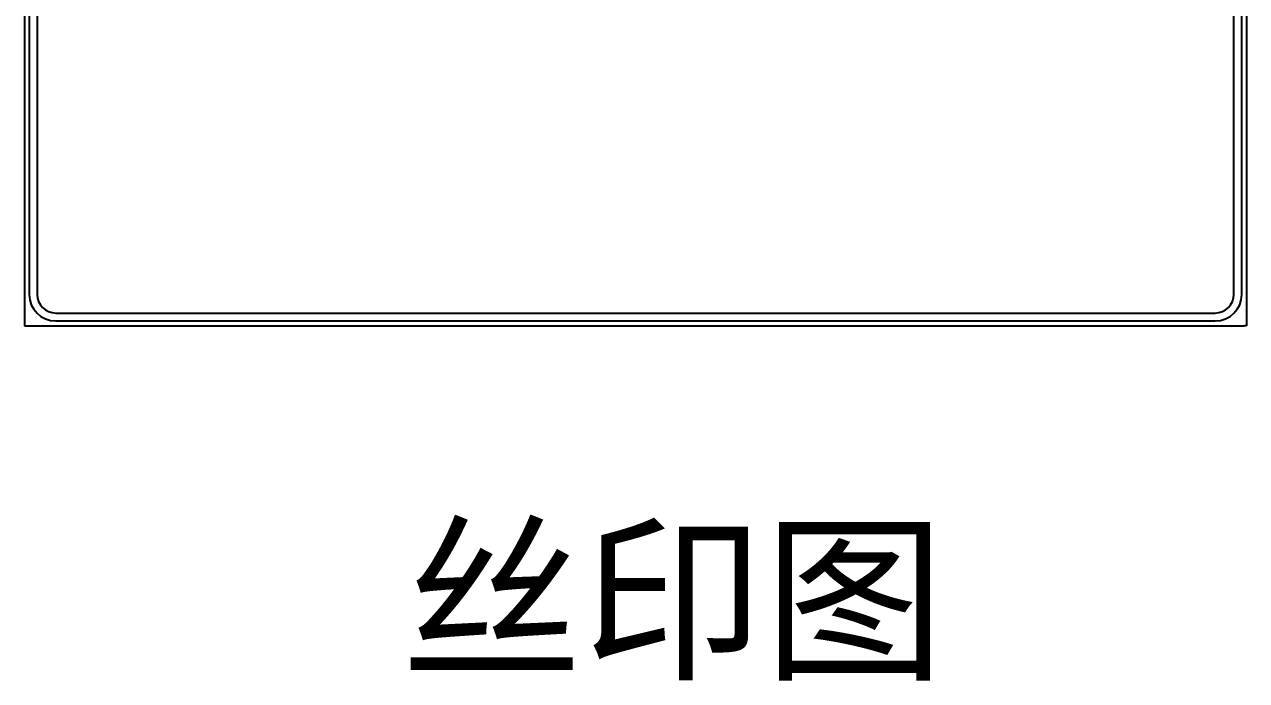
# Model space of a CAD drawing. Header units: millimetres. Extents: x 1359 to 3697, y -340 to 585.
# Drawn here: x 2707.5 to 3167.5, y -339.7 to -92.7 of the extents above; entities that cross this region are included whole.
import ezdxf

# ---------------------------------------------------------------- set-up
doc = ezdxf.new("R2010")
doc.units = ezdxf.units.MM
doc.styles.get("Standard").update_dxf_attribs({"font": 'Gothic.ttf'})

msp = doc.modelspace()

# ---------------------------------------------------------------- linework, layer by layer
at = {"color": 7, "linetype": 'Continuous', "lineweight": 25}
for p, q in [((2707.51, 358.83), (2707.51, -206.17)), ((3167.51, 358.83), (3167.51, -206.17)), ((2707.51, -206.17), (2708.31, -206.17)), ((2708.38, -206.17), (3166.64, -206.17)), ((3167.51, -206.17), (3166.71, -206.17))]:
    msp.add_line(p, q, dxfattribs=at)
at = {"color": 1, "linetype": 'Continuous', "lineweight": 25}
for p, q in [((2709.31, 347.03), (2709.31, -194.37)), ((2712.31, 347.03), (2712.31, -194.37)), ((3162.71, -194.37), (3162.71, 347.03)), ((3165.71, -194.37), (3165.71, 347.03)), ((2719.31, -201.37), (3155.71, -201.37)), ((2719.31, -204.37), (3155.71, -204.37))]:
    msp.add_line(p, q, dxfattribs=at)
for centre, radius, start, end in [((2719.31, -194.37), 10, 180, 270), ((2719.31, -194.37), 7, 180, 270), ((3155.71, -194.37), 10, 270, 0), ((3155.71, -194.37), 7, 270, 0)]:
    msp.add_arc(centre, radius, start, end, dxfattribs=at)

# ---------------------------------------------------------------- texts
at = {"color": 1, "insert": (2849.37, -284.29), "char_height": 50, "attachment_point": 1}
msp.add_mtext_dynamic_manual_height_columns('{\\fSimSun|b0|i0|c134|p2;丝印图}', width=621.1759, gutter_width=17.5, heights=[0], dxfattribs=at)

doc.saveas('drawing.dxf')
